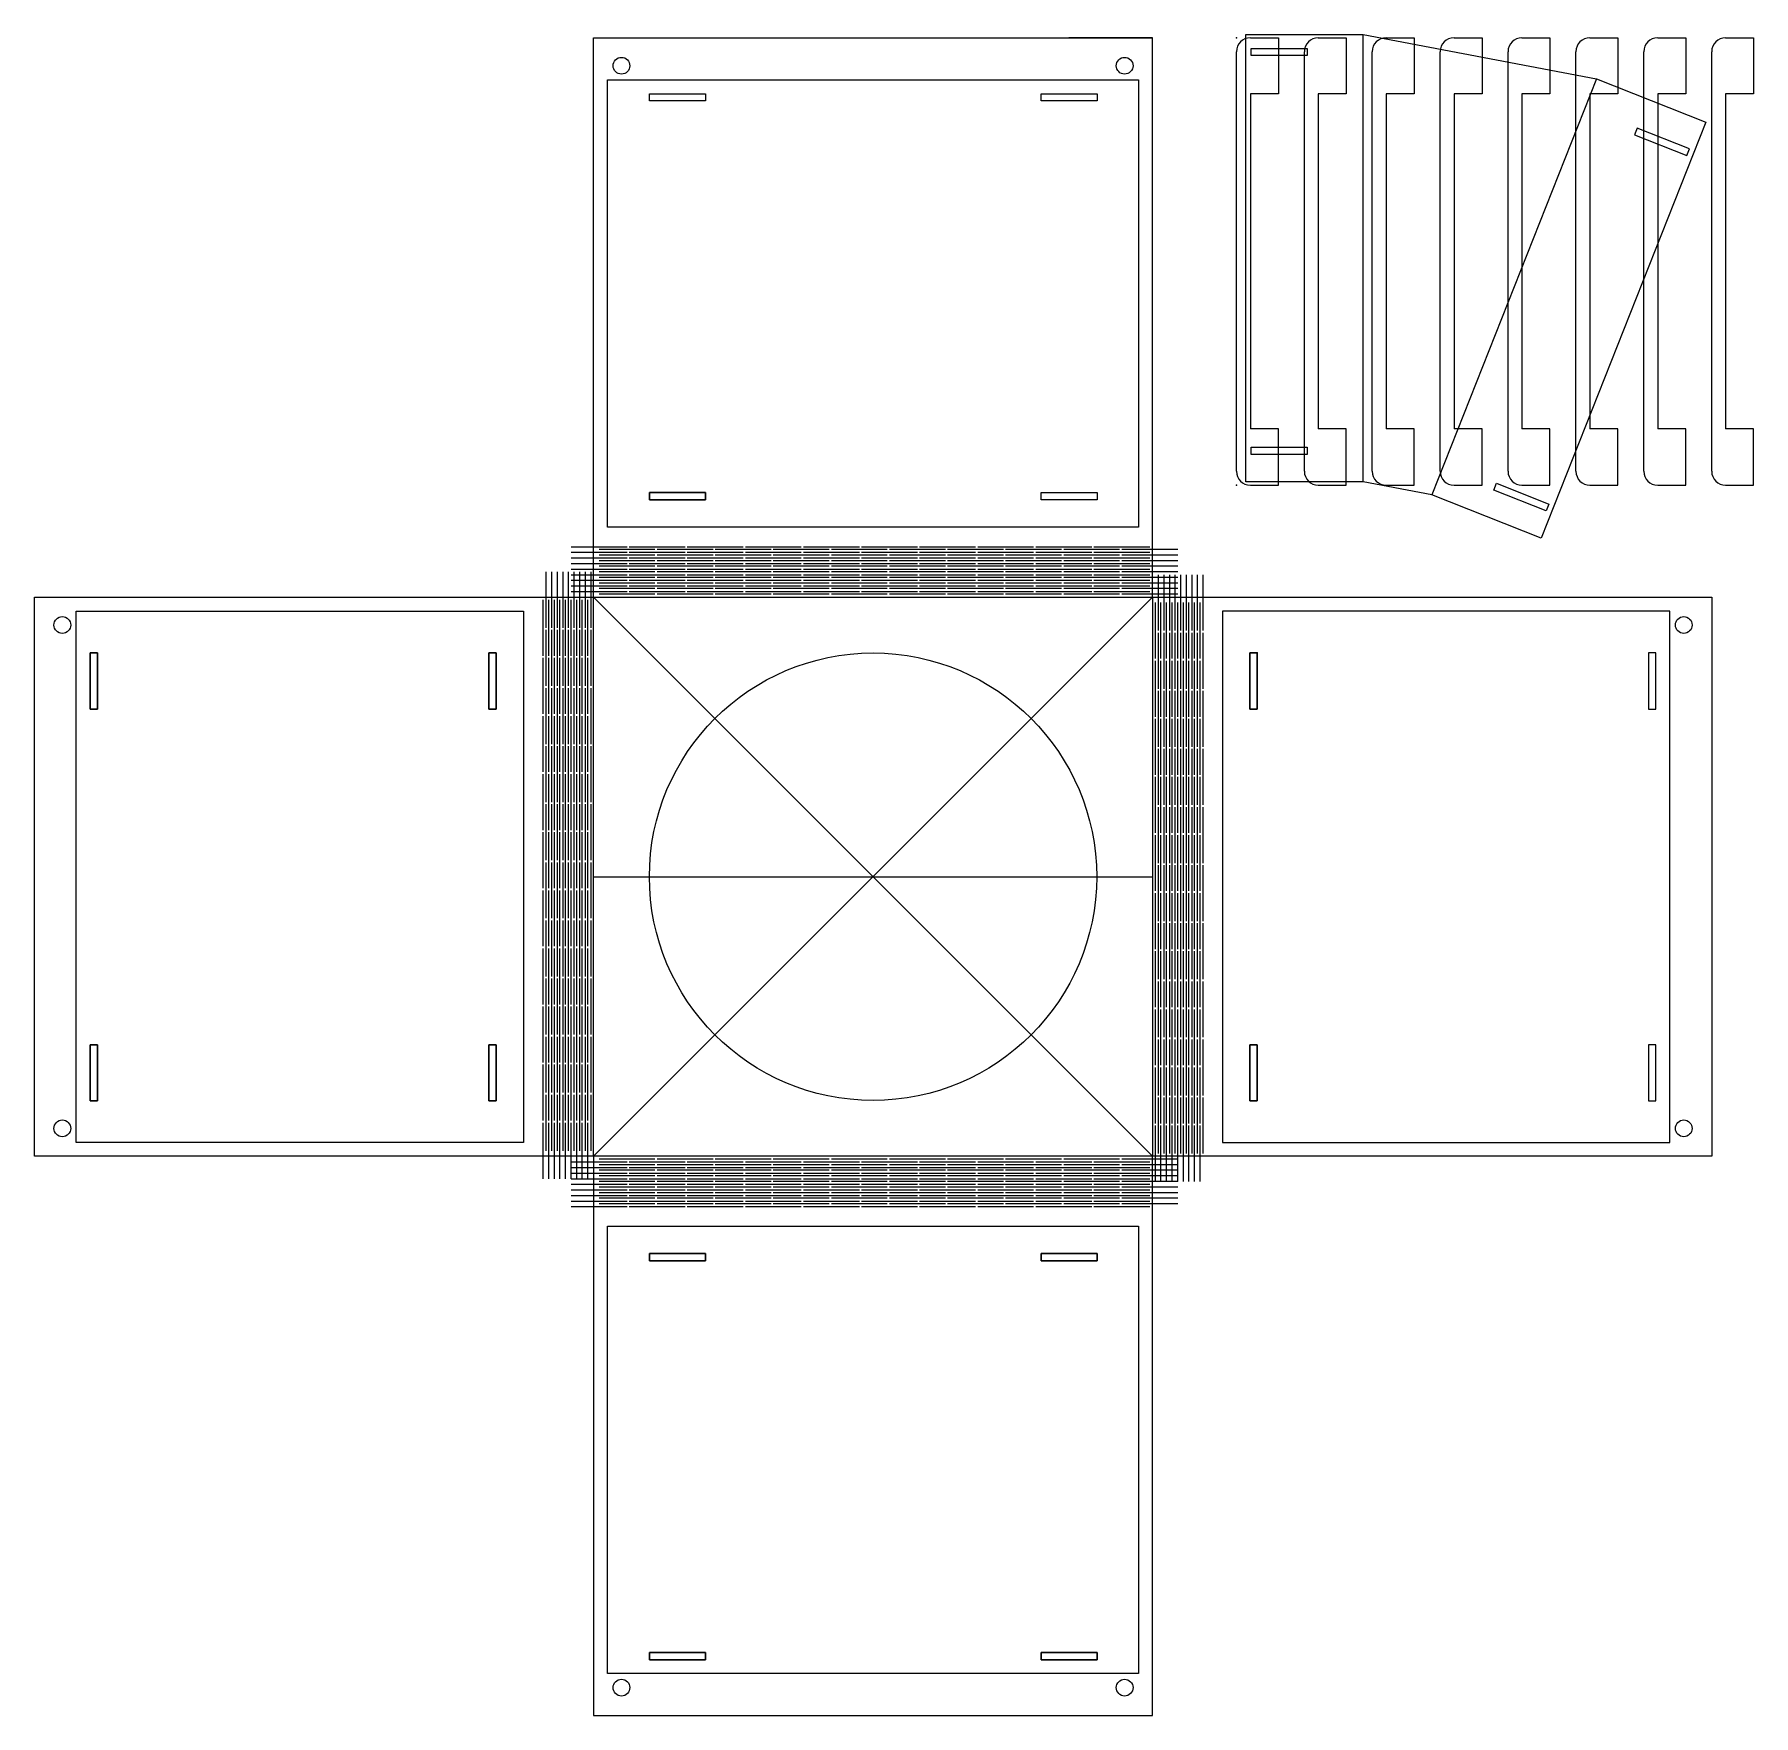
# Model space of a CAD drawing. Header units: centimetres. Extents: x -20 to 41.5, y -20 to 40.1.
import ezdxf

# ---------------------------------------------------------------- set-up
doc = ezdxf.new("R2010")
doc.units = ezdxf.units.CM
doc.header["$MEASUREMENT"] = 0
for name, color, linetype in [('Outer box - solar oven v5_Sketch1', 7, 'Continuous'), ('Outer box - solar oven v5_Sketch2', 7, 'Continuous'), ('Outer box - solar oven v5_Sketch3', 7, 'Continuous')]:
    doc.layers.add(name, color=color, linetype=linetype)

msp = doc.modelspace()

# ---------------------------------------------------------------- linework, layer by layer
at = {"layer": 'Outer box - solar oven v5_Sketch1'}
for p, q in [((0, 40), (20, 40)), ((0, 20), (0, 40)), ((20, 40), (17, 40)), ((20, 20), (20, 40)), ((2, 37.74), (2, 38)), ((2, 38), (4.01, 38)), ((4.01, 37.74), (2, 37.74)), ((4.01, 38), (4.01, 37.74)), ((16.01, 37.74), (16.01, 38)), ((16.01, 38), (18.02, 38)), ((18.02, 37.74), (16.01, 37.74)), ((18.02, 38), (18.02, 37.74)), ((2, 23.74), (4.01, 23.74)), ((2, 23.48), (2, 23.74)), ((4.01, 23.48), (2, 23.48)), ((4.01, 23.74), (4.01, 23.48)), ((16.01, 23.48), (16.01, 23.74)), ((16.01, 23.74), (18.02, 23.74)), ((18.02, 23.48), (16.01, 23.48)), ((18.02, 23.74), (18.02, 23.48)), ((-0.8, 21.8), (1.2, 21.8)), ((-0.8, 21.6), (1.2, 21.6)), ((2.2, 21.7), (0.2, 21.7)), ((1.278, 21.8), (3.278, 21.8)), ((1.278, 21.6), (3.278, 21.6)), ((4.278, 21.7), (2.278, 21.7)), ((3.356, 21.8), (5.356, 21.8)), ((3.356, 21.6), (5.356, 21.6)), ((6.356, 21.7), (4.356, 21.7)), ((5.433, 21.8), (7.433, 21.8)), ((5.433, 21.6), (7.433, 21.6)), ((8.433, 21.7), (6.433, 21.7)), ((7.511, 21.8), (9.511, 21.8)), ((7.511, 21.6), (9.511, 21.6)), ((10.511, 21.7), (8.511, 21.7)), ((9.589, 21.8), (11.589, 21.8)), ((9.589, 21.6), (11.589, 21.6)), ((12.589, 21.7), (10.589, 21.7)), ((11.667, 21.8), (13.667, 21.8)), ((11.667, 21.6), (13.667, 21.6)), ((14.667, 21.7), (12.667, 21.7)), ((13.744, 21.8), (15.744, 21.8)), ((13.744, 21.6), (15.744, 21.6)), ((16.744, 21.7), (14.744, 21.7)), ((15.822, 21.8), (17.822, 21.8)), ((15.822, 21.6), (17.822, 21.6)), ((18.822, 21.7), (16.822, 21.7)), ((17.9, 21.8), (19.9, 21.8)), ((17.9, 21.6), (19.9, 21.6)), ((20.9, 21.7), (18.9, 21.7)), ((-0.8, 21.4), (1.2, 21.4)), ((-0.8, 21.2), (1.2, 21.2)), ((-0.8, 21), (1.2, 21)), ((2.2, 21.5), (0.2, 21.5)), ((2.2, 21.3), (0.2, 21.3)), ((2.2, 21.1), (0.2, 21.1)), ((1.278, 21.4), (3.278, 21.4)), ((1.278, 21.2), (3.278, 21.2)), ((1.278, 21), (3.278, 21)), ((4.278, 21.5), (2.278, 21.5)), ((4.278, 21.3), (2.278, 21.3)), ((4.278, 21.1), (2.278, 21.1)), ((3.356, 21.4), (5.356, 21.4)), ((3.356, 21.2), (5.356, 21.2)), ((3.356, 21), (5.356, 21)), ((6.356, 21.5), (4.356, 21.5)), ((6.356, 21.3), (4.356, 21.3)), ((6.356, 21.1), (4.356, 21.1)), ((5.433, 21.4), (7.433, 21.4)), ((5.433, 21.2), (7.433, 21.2)), ((5.433, 21), (7.433, 21)), ((8.433, 21.5), (6.433, 21.5)), ((8.433, 21.3), (6.433, 21.3)), ((8.433, 21.1), (6.433, 21.1)), ((7.511, 21.4), (9.511, 21.4)), ((7.511, 21.2), (9.511, 21.2)), ((7.511, 21), (9.511, 21)), ((10.511, 21.5), (8.511, 21.5)), ((10.511, 21.3), (8.511, 21.3)), ((10.511, 21.1), (8.511, 21.1)), ((9.589, 21.4), (11.589, 21.4)), ((9.589, 21.2), (11.589, 21.2)), ((9.589, 21), (11.589, 21)), ((12.589, 21.5), (10.589, 21.5)), ((12.589, 21.3), (10.589, 21.3)), ((12.589, 21.1), (10.589, 21.1)), ((11.667, 21.4), (13.667, 21.4)), ((11.667, 21.2), (13.667, 21.2)), ((11.667, 21), (13.667, 21)), ((14.667, 21.5), (12.667, 21.5)), ((14.667, 21.3), (12.667, 21.3)), ((14.667, 21.1), (12.667, 21.1)), ((13.744, 21.4), (15.744, 21.4)), ((13.744, 21.2), (15.744, 21.2)), ((13.744, 21), (15.744, 21)), ((16.744, 21.5), (14.744, 21.5)), ((16.744, 21.3), (14.744, 21.3)), ((16.744, 21.1), (14.744, 21.1)), ((15.822, 21.4), (17.822, 21.4)), ((15.822, 21.2), (17.822, 21.2)), ((15.822, 21), (17.822, 21)), ((18.822, 21.5), (16.822, 21.5)), ((18.822, 21.3), (16.822, 21.3)), ((18.822, 21.1), (16.822, 21.1)), ((17.9, 21.4), (19.9, 21.4)), ((17.9, 21.2), (19.9, 21.2)), ((17.9, 21), (19.9, 21)), ((20.9, 21.5), (18.9, 21.5)), ((20.9, 21.3), (18.9, 21.3)), ((20.9, 21.1), (18.9, 21.1)), ((-1.7, 20.9), (-1.7, 18.9)), ((-1.5, 20.9), (-1.5, 18.9)), ((-1.3, 20.9), (-1.3, 18.9)), ((-1.1, 20.9), (-1.1, 18.9)), ((-0.9, 20.9), (-0.9, 18.9)), ((-0.8, 20.8), (1.2, 20.8)), ((-0.8, 20.6), (1.2, 20.6)), ((-0.8, 20.4), (1.2, 20.4)), ((-0.7, 20.9), (-0.7, 18.9)), ((-0.5, 20.9), (-0.5, 18.9)), ((-0.3, 20.9), (-0.3, 18.9)), ((-0.1, 20.9), (-0.1, 18.9)), ((2.2, 20.9), (0.2, 20.9)), ((2.2, 20.7), (0.2, 20.7)), ((2.2, 20.5), (0.2, 20.5)), ((2.2, 20.3), (0.2, 20.3)), ((1.278, 20.8), (3.278, 20.8)), ((1.278, 20.6), (3.278, 20.6)), ((1.278, 20.4), (3.278, 20.4)), ((4.278, 20.9), (2.278, 20.9)), ((4.278, 20.7), (2.278, 20.7)), ((4.278, 20.5), (2.278, 20.5)), ((4.278, 20.3), (2.278, 20.3)), ((3.356, 20.8), (5.356, 20.8)), ((3.356, 20.6), (5.356, 20.6)), ((3.356, 20.4), (5.356, 20.4)), ((6.356, 20.9), (4.356, 20.9)), ((6.356, 20.7), (4.356, 20.7)), ((6.356, 20.5), (4.356, 20.5)), ((6.356, 20.3), (4.356, 20.3)), ((5.433, 20.8), (7.433, 20.8)), ((5.433, 20.6), (7.433, 20.6)), ((5.433, 20.4), (7.433, 20.4)), ((8.433, 20.9), (6.433, 20.9)), ((8.433, 20.7), (6.433, 20.7)), ((8.433, 20.5), (6.433, 20.5)), ((8.433, 20.3), (6.433, 20.3)), ((7.511, 20.8), (9.511, 20.8)), ((7.511, 20.6), (9.511, 20.6)), ((7.511, 20.4), (9.511, 20.4)), ((10.511, 20.9), (8.511, 20.9)), ((10.511, 20.7), (8.511, 20.7)), ((10.511, 20.5), (8.511, 20.5)), ((10.511, 20.3), (8.511, 20.3)), ((9.589, 20.8), (11.589, 20.8)), ((9.589, 20.6), (11.589, 20.6)), ((9.589, 20.4), (11.589, 20.4)), ((12.589, 20.9), (10.589, 20.9)), ((12.589, 20.7), (10.589, 20.7)), ((12.589, 20.5), (10.589, 20.5)), ((12.589, 20.3), (10.589, 20.3)), ((11.667, 20.8), (13.667, 20.8)), ((11.667, 20.6), (13.667, 20.6)), ((11.667, 20.4), (13.667, 20.4)), ((14.667, 20.9), (12.667, 20.9)), ((14.667, 20.7), (12.667, 20.7)), ((14.667, 20.5), (12.667, 20.5)), ((14.667, 20.3), (12.667, 20.3)), ((13.744, 20.8), (15.744, 20.8)), ((13.744, 20.6), (15.744, 20.6)), ((13.744, 20.4), (15.744, 20.4)), ((16.744, 20.9), (14.744, 20.9)), ((16.744, 20.7), (14.744, 20.7)), ((16.744, 20.5), (14.744, 20.5)), ((16.744, 20.3), (14.744, 20.3)), ((15.822, 20.8), (17.822, 20.8)), ((15.822, 20.6), (17.822, 20.6)), ((15.822, 20.4), (17.822, 20.4)), ((18.822, 20.9), (16.822, 20.9)), ((18.822, 20.7), (16.822, 20.7)), ((18.822, 20.5), (16.822, 20.5)), ((18.822, 20.3), (16.822, 20.3)), ((17.9, 20.8), (19.9, 20.8)), ((17.9, 20.6), (19.9, 20.6)), ((17.9, 20.4), (19.9, 20.4)), ((20.9, 20.9), (18.9, 20.9)), ((20.9, 20.7), (18.9, 20.7)), ((20.9, 20.5), (18.9, 20.5)), ((20.9, 20.3), (18.9, 20.3)), ((20.2, 20.8), (20.2, 18.8)), ((20.4, 20.8), (20.4, 18.8)), ((20.6, 20.8), (20.6, 18.8)), ((20.8, 20.8), (20.8, 18.8)), ((21, 20.8), (21, 18.8)), ((21.2, 20.8), (21.2, 18.8)), ((21.4, 20.8), (21.4, 18.8)), ((21.6, 20.8), (21.6, 18.8)), ((21.8, 20.8), (21.8, 18.8)), ((-20, 20), (0, 20)), ((-20, 0), (-20, 20)), ((-1.8, 17.9), (-1.8, 19.9)), ((-1.6, 17.9), (-1.6, 19.9)), ((-1.4, 17.9), (-1.4, 19.9)), ((-1.2, 17.9), (-1.2, 19.9)), ((-1, 17.9), (-1, 19.9)), ((-0.8, 20.2), (1.2, 20.2)), ((-0.8, 17.9), (-0.8, 19.9)), ((-0.6, 17.9), (-0.6, 19.9)), ((-0.4, 17.9), (-0.4, 19.9)), ((-0.2, 17.9), (-0.2, 19.9)), ((0, 20), (20, 20)), ((0, 0), (0, 20)), ((20, 20), (0, 0)), ((0, 20), (20, 0)), ((2.2, 20.1), (0.2, 20.1)), ((1.278, 20.2), (3.278, 20.2)), ((4.278, 20.1), (2.278, 20.1)), ((3.356, 20.2), (5.356, 20.2)), ((6.356, 20.1), (4.356, 20.1)), ((5.433, 20.2), (7.433, 20.2)), ((8.433, 20.1), (6.433, 20.1)), ((7.511, 20.2), (9.511, 20.2)), ((10.511, 20.1), (8.511, 20.1)), ((9.589, 20.2), (11.589, 20.2)), ((12.589, 20.1), (10.589, 20.1)), ((11.667, 20.2), (13.667, 20.2)), ((14.667, 20.1), (12.667, 20.1)), ((13.744, 20.2), (15.744, 20.2)), ((16.744, 20.1), (14.744, 20.1)), ((15.822, 20.2), (17.822, 20.2)), ((18.822, 20.1), (16.822, 20.1)), ((17.9, 20.2), (19.9, 20.2)), ((20.9, 20.1), (18.9, 20.1)), ((20, 20), (20, 0)), ((20, 20), (40, 20)), ((20.1, 17.8), (20.1, 19.8)), ((20.3, 17.8), (20.3, 19.8)), ((20.5, 17.8), (20.5, 19.8)), ((20.7, 17.8), (20.7, 19.8)), ((20.9, 17.8), (20.9, 19.8)), ((21.1, 17.8), (21.1, 19.8)), ((21.3, 17.8), (21.3, 19.8)), ((21.5, 17.8), (21.5, 19.8)), ((21.7, 17.8), (21.7, 19.8)), ((40, 20), (40, 0)), ((-1.7, 18.822), (-1.7, 16.822)), ((-1.5, 18.822), (-1.5, 16.822)), ((-1.3, 18.822), (-1.3, 16.822)), ((-1.1, 18.822), (-1.1, 16.822)), ((-0.9, 18.822), (-0.9, 16.822)), ((-0.7, 18.822), (-0.7, 16.822)), ((-0.5, 18.822), (-0.5, 16.822)), ((-0.3, 18.822), (-0.3, 16.822)), ((-0.1, 18.822), (-0.1, 16.822)), ((20.2, 18.722), (20.2, 16.722)), ((20.4, 18.722), (20.4, 16.722)), ((20.6, 18.722), (20.6, 16.722)), ((20.8, 18.722), (20.8, 16.722)), ((21, 18.722), (21, 16.722)), ((21.2, 18.722), (21.2, 16.722)), ((21.4, 18.722), (21.4, 16.722)), ((21.6, 18.722), (21.6, 16.722)), ((21.8, 18.722), (21.8, 16.722)), ((-18, 18), (-17.74, 18)), ((-18, 15.99), (-18, 18)), ((-17.74, 18), (-17.74, 15.99)), ((-3.74, 18), (-3.48, 18)), ((-3.74, 15.99), (-3.74, 18)), ((-3.48, 18), (-3.48, 15.99)), ((23.48, 18), (23.48, 15.99)), ((23.74, 18), (23.48, 18)), ((23.74, 15.99), (23.74, 18)), ((37.74, 18), (37.74, 15.99)), ((38, 18), (37.74, 18)), ((38, 15.99), (38, 18)), ((-1.8, 15.822), (-1.8, 17.822)), ((-1.6, 15.822), (-1.6, 17.822)), ((-1.4, 15.822), (-1.4, 17.822)), ((-1.2, 15.822), (-1.2, 17.822)), ((-1, 15.822), (-1, 17.822)), ((-0.8, 15.822), (-0.8, 17.822)), ((-0.6, 15.822), (-0.6, 17.822)), ((-0.4, 15.822), (-0.4, 17.822)), ((-0.2, 15.822), (-0.2, 17.822)), ((20.1, 15.722), (20.1, 17.722)), ((20.3, 15.722), (20.3, 17.722)), ((20.5, 15.722), (20.5, 17.722)), ((20.7, 15.722), (20.7, 17.722)), ((20.9, 15.722), (20.9, 17.722)), ((21.1, 15.722), (21.1, 17.722)), ((21.3, 15.722), (21.3, 17.722)), ((21.5, 15.722), (21.5, 17.722)), ((21.7, 15.722), (21.7, 17.722)), ((-1.7, 16.744), (-1.7, 14.744)), ((-1.5, 16.744), (-1.5, 14.744)), ((-1.3, 16.744), (-1.3, 14.744)), ((-1.1, 16.744), (-1.1, 14.744)), ((-0.9, 16.744), (-0.9, 14.744)), ((-0.7, 16.744), (-0.7, 14.744)), ((-0.5, 16.744), (-0.5, 14.744)), ((-0.3, 16.744), (-0.3, 14.744)), ((-0.1, 16.744), (-0.1, 14.744)), ((20.2, 16.644), (20.2, 14.644)), ((20.4, 16.644), (20.4, 14.644)), ((20.6, 16.644), (20.6, 14.644)), ((20.8, 16.644), (20.8, 14.644)), ((21, 16.644), (21, 14.644)), ((21.2, 16.644), (21.2, 14.644)), ((21.4, 16.644), (21.4, 14.644)), ((21.6, 16.644), (21.6, 14.644)), ((21.8, 16.644), (21.8, 14.644)), ((-17.74, 15.99), (-18, 15.99)), ((-3.48, 15.99), (-3.74, 15.99)), ((23.48, 15.99), (23.74, 15.99)), ((37.74, 15.99), (38, 15.99)), ((-1.8, 13.744), (-1.8, 15.744)), ((-1.6, 13.744), (-1.6, 15.744)), ((-1.4, 13.744), (-1.4, 15.744)), ((-1.2, 13.744), (-1.2, 15.744)), ((-1, 13.744), (-1, 15.744)), ((-0.8, 13.744), (-0.8, 15.744)), ((-0.6, 13.744), (-0.6, 15.744)), ((-0.4, 13.744), (-0.4, 15.744)), ((-0.2, 13.744), (-0.2, 15.744)), ((20.1, 13.644), (20.1, 15.644)), ((20.3, 13.644), (20.3, 15.644)), ((20.5, 13.644), (20.5, 15.644)), ((20.7, 13.644), (20.7, 15.644)), ((20.9, 13.644), (20.9, 15.644)), ((21.1, 13.644), (21.1, 15.644)), ((21.3, 13.644), (21.3, 15.644)), ((21.5, 13.644), (21.5, 15.644)), ((21.7, 13.644), (21.7, 15.644)), ((-1.7, 14.667), (-1.7, 12.667)), ((-1.5, 14.667), (-1.5, 12.667)), ((-1.3, 14.667), (-1.3, 12.667)), ((-1.1, 14.667), (-1.1, 12.667)), ((-0.9, 14.667), (-0.9, 12.667)), ((-0.7, 14.667), (-0.7, 12.667)), ((-0.5, 14.667), (-0.5, 12.667)), ((-0.3, 14.667), (-0.3, 12.667)), ((-0.1, 14.667), (-0.1, 12.667)), ((20.2, 14.567), (20.2, 12.567)), ((20.4, 14.567), (20.4, 12.567)), ((20.6, 14.567), (20.6, 12.567)), ((20.8, 14.567), (20.8, 12.567)), ((21, 14.567), (21, 12.567)), ((21.2, 14.567), (21.2, 12.567)), ((21.4, 14.567), (21.4, 12.567)), ((21.6, 14.567), (21.6, 12.567)), ((21.8, 14.567), (21.8, 12.567)), ((-1.8, 11.667), (-1.8, 13.667)), ((-1.6, 11.667), (-1.6, 13.667)), ((-1.4, 11.667), (-1.4, 13.667)), ((-1.2, 11.667), (-1.2, 13.667)), ((-1, 11.667), (-1, 13.667)), ((-0.8, 11.667), (-0.8, 13.667)), ((-0.6, 11.667), (-0.6, 13.667)), ((-0.4, 11.667), (-0.4, 13.667)), ((-0.2, 11.667), (-0.2, 13.667)), ((20.1, 11.567), (20.1, 13.567)), ((20.3, 11.567), (20.3, 13.567)), ((20.5, 11.567), (20.5, 13.567)), ((20.7, 11.567), (20.7, 13.567)), ((20.9, 11.567), (20.9, 13.567)), ((21.1, 11.567), (21.1, 13.567)), ((21.3, 11.567), (21.3, 13.567)), ((21.5, 11.567), (21.5, 13.567)), ((21.7, 11.567), (21.7, 13.567)), ((-1.7, 12.589), (-1.7, 10.589)), ((-1.5, 12.589), (-1.5, 10.589)), ((-1.3, 12.589), (-1.3, 10.589)), ((-1.1, 12.589), (-1.1, 10.589)), ((-0.9, 12.589), (-0.9, 10.589)), ((-0.7, 12.589), (-0.7, 10.589)), ((-0.5, 12.589), (-0.5, 10.589)), ((-0.3, 12.589), (-0.3, 10.589)), ((-0.1, 12.589), (-0.1, 10.589)), ((20.2, 12.489), (20.2, 10.489)), ((20.4, 12.489), (20.4, 10.489)), ((20.6, 12.489), (20.6, 10.489)), ((20.8, 12.489), (20.8, 10.489)), ((21, 12.489), (21, 10.489)), ((21.2, 12.489), (21.2, 10.489)), ((21.4, 12.489), (21.4, 10.489)), ((21.6, 12.489), (21.6, 10.489)), ((21.8, 12.489), (21.8, 10.489)), ((-1.8, 9.589), (-1.8, 11.589)), ((-1.6, 9.589), (-1.6, 11.589)), ((-1.4, 9.589), (-1.4, 11.589)), ((-1.2, 9.589), (-1.2, 11.589)), ((-1, 9.589), (-1, 11.589)), ((-0.8, 9.589), (-0.8, 11.589)), ((-0.6, 9.589), (-0.6, 11.589)), ((-0.4, 9.589), (-0.4, 11.589)), ((-0.2, 9.589), (-0.2, 11.589)), ((20.1, 9.489), (20.1, 11.489)), ((20.3, 9.489), (20.3, 11.489)), ((20.5, 9.489), (20.5, 11.489)), ((20.7, 9.489), (20.7, 11.489)), ((20.9, 9.489), (20.9, 11.489)), ((21.1, 9.489), (21.1, 11.489)), ((21.3, 9.489), (21.3, 11.489)), ((21.5, 9.489), (21.5, 11.489)), ((21.7, 9.489), (21.7, 11.489)), ((-1.7, 10.511), (-1.7, 8.511)), ((-1.5, 10.511), (-1.5, 8.511)), ((-1.3, 10.511), (-1.3, 8.511)), ((-1.1, 10.511), (-1.1, 8.511)), ((-0.9, 10.511), (-0.9, 8.511)), ((-0.7, 10.511), (-0.7, 8.511)), ((-0.5, 10.511), (-0.5, 8.511)), ((-0.3, 10.511), (-0.3, 8.511)), ((-0.1, 10.511), (-0.1, 8.511)), ((0, 10), (20, 10)), ((20.2, 10.411), (20.2, 8.411)), ((20.4, 10.411), (20.4, 8.411)), ((20.6, 10.411), (20.6, 8.411)), ((20.8, 10.411), (20.8, 8.411)), ((21, 10.411), (21, 8.411)), ((21.2, 10.411), (21.2, 8.411)), ((21.4, 10.411), (21.4, 8.411)), ((21.6, 10.411), (21.6, 8.411)), ((21.8, 10.411), (21.8, 8.411)), ((-1.8, 7.511), (-1.8, 9.511)), ((-1.6, 7.511), (-1.6, 9.511)), ((-1.4, 7.511), (-1.4, 9.511)), ((-1.2, 7.511), (-1.2, 9.511)), ((-1, 7.511), (-1, 9.511)), ((-0.8, 7.511), (-0.8, 9.511)), ((-0.6, 7.511), (-0.6, 9.511)), ((-0.4, 7.511), (-0.4, 9.511)), ((-0.2, 7.511), (-0.2, 9.511)), ((20.1, 7.411), (20.1, 9.411)), ((20.3, 7.411), (20.3, 9.411)), ((20.5, 7.411), (20.5, 9.411)), ((20.7, 7.411), (20.7, 9.411)), ((20.9, 7.411), (20.9, 9.411)), ((21.1, 7.411), (21.1, 9.411)), ((21.3, 7.411), (21.3, 9.411)), ((21.5, 7.411), (21.5, 9.411)), ((21.7, 7.411), (21.7, 9.411)), ((-1.7, 8.433), (-1.7, 6.433)), ((-1.5, 8.433), (-1.5, 6.433)), ((-1.3, 8.433), (-1.3, 6.433)), ((-1.1, 8.433), (-1.1, 6.433)), ((-0.9, 8.433), (-0.9, 6.433)), ((-0.7, 8.433), (-0.7, 6.433)), ((-0.5, 8.433), (-0.5, 6.433)), ((-0.3, 8.433), (-0.3, 6.433)), ((-0.1, 8.433), (-0.1, 6.433)), ((20.2, 8.333), (20.2, 6.333)), ((20.4, 8.333), (20.4, 6.333)), ((20.6, 8.333), (20.6, 6.333)), ((20.8, 8.333), (20.8, 6.333)), ((21, 8.333), (21, 6.333)), ((21.2, 8.333), (21.2, 6.333)), ((21.4, 8.333), (21.4, 6.333)), ((21.6, 8.333), (21.6, 6.333)), ((21.8, 8.333), (21.8, 6.333)), ((-1.8, 5.433), (-1.8, 7.433)), ((-1.6, 5.433), (-1.6, 7.433)), ((-1.4, 5.433), (-1.4, 7.433)), ((-1.2, 5.433), (-1.2, 7.433)), ((-1, 5.433), (-1, 7.433)), ((-0.8, 5.433), (-0.8, 7.433)), ((-0.6, 5.433), (-0.6, 7.433)), ((-0.4, 5.433), (-0.4, 7.433)), ((-0.2, 5.433), (-0.2, 7.433)), ((20.1, 5.333), (20.1, 7.333)), ((20.3, 5.333), (20.3, 7.333)), ((20.5, 5.333), (20.5, 7.333)), ((20.7, 5.333), (20.7, 7.333)), ((20.9, 5.333), (20.9, 7.333)), ((21.1, 5.333), (21.1, 7.333)), ((21.3, 5.333), (21.3, 7.333)), ((21.5, 5.333), (21.5, 7.333)), ((21.7, 5.333), (21.7, 7.333)), ((-1.7, 6.356), (-1.7, 4.356)), ((-1.5, 6.356), (-1.5, 4.356)), ((-1.3, 6.356), (-1.3, 4.356)), ((-1.1, 6.356), (-1.1, 4.356)), ((-0.9, 6.356), (-0.9, 4.356)), ((-0.7, 6.356), (-0.7, 4.356)), ((-0.5, 6.356), (-0.5, 4.356)), ((-0.3, 6.356), (-0.3, 4.356)), ((-0.1, 6.356), (-0.1, 4.356)), ((20.2, 6.256), (20.2, 4.256)), ((20.4, 6.256), (20.4, 4.256)), ((20.6, 6.256), (20.6, 4.256)), ((20.8, 6.256), (20.8, 4.256)), ((21, 6.256), (21, 4.256)), ((21.2, 6.256), (21.2, 4.256)), ((21.4, 6.256), (21.4, 4.256)), ((21.6, 6.256), (21.6, 4.256)), ((21.8, 6.256), (21.8, 4.256)), ((-1.8, 3.356), (-1.8, 5.356)), ((-1.6, 3.356), (-1.6, 5.356)), ((-1.4, 3.356), (-1.4, 5.356)), ((-1.2, 3.356), (-1.2, 5.356)), ((-1, 3.356), (-1, 5.356)), ((-0.8, 3.356), (-0.8, 5.356)), ((-0.6, 3.356), (-0.6, 5.356)), ((-0.4, 3.356), (-0.4, 5.356)), ((-0.2, 3.356), (-0.2, 5.356)), ((20.1, 3.256), (20.1, 5.256)), ((20.3, 3.256), (20.3, 5.256)), ((20.5, 3.256), (20.5, 5.256)), ((20.7, 3.256), (20.7, 5.256)), ((20.9, 3.256), (20.9, 5.256)), ((21.1, 3.256), (21.1, 5.256)), ((21.3, 3.256), (21.3, 5.256)), ((21.5, 3.256), (21.5, 5.256)), ((21.7, 3.256), (21.7, 5.256)), ((-18, 3.99), (-17.74, 3.99)), ((-18, 1.98), (-18, 3.99)), ((-17.74, 3.99), (-17.74, 1.98)), ((-3.74, 1.98), (-3.74, 3.99)), ((-3.74, 3.99), (-3.48, 3.99)), ((-3.48, 3.99), (-3.48, 1.98)), ((-1.7, 4.278), (-1.7, 2.278)), ((-1.5, 4.278), (-1.5, 2.278)), ((-1.3, 4.278), (-1.3, 2.278)), ((-1.1, 4.278), (-1.1, 2.278)), ((-0.9, 4.278), (-0.9, 2.278)), ((-0.7, 4.278), (-0.7, 2.278)), ((-0.5, 4.278), (-0.5, 2.278)), ((-0.3, 4.278), (-0.3, 2.278)), ((-0.1, 4.278), (-0.1, 2.278)), ((20.2, 4.178), (20.2, 2.178)), ((20.4, 4.178), (20.4, 2.178)), ((20.6, 4.178), (20.6, 2.178)), ((20.8, 4.178), (20.8, 2.178)), ((21, 4.178), (21, 2.178)), ((21.2, 4.178), (21.2, 2.178)), ((21.4, 4.178), (21.4, 2.178)), ((21.6, 4.178), (21.6, 2.178)), ((21.8, 4.178), (21.8, 2.178)), ((23.48, 3.99), (23.48, 1.98)), ((23.74, 3.99), (23.48, 3.99)), ((23.74, 1.98), (23.74, 3.99)), ((38, 3.99), (37.74, 3.99)), ((37.74, 3.99), (37.74, 1.98)), ((38, 1.98), (38, 3.99)), ((-1.8, 1.278), (-1.8, 3.278)), ((-1.6, 1.278), (-1.6, 3.278)), ((-1.4, 1.278), (-1.4, 3.278)), ((-1.2, 1.278), (-1.2, 3.278)), ((-1, 1.278), (-1, 3.278)), ((-0.8, 1.278), (-0.8, 3.278)), ((-0.6, 1.278), (-0.6, 3.278)), ((-0.4, 1.278), (-0.4, 3.278)), ((-0.2, 1.278), (-0.2, 3.278)), ((20.1, 1.178), (20.1, 3.178)), ((20.3, 1.178), (20.3, 3.178)), ((20.5, 1.178), (20.5, 3.178)), ((20.7, 1.178), (20.7, 3.178)), ((20.9, 1.178), (20.9, 3.178)), ((21.1, 1.178), (21.1, 3.178)), ((21.3, 1.178), (21.3, 3.178)), ((21.5, 1.178), (21.5, 3.178)), ((21.7, 1.178), (21.7, 3.178)), ((-17.74, 1.98), (-18, 1.98)), ((-3.48, 1.98), (-3.74, 1.98)), ((-1.7, 2.2), (-1.7, 0.2)), ((-1.5, 2.2), (-1.5, 0.2)), ((-1.3, 2.2), (-1.3, 0.2)), ((-1.1, 2.2), (-1.1, 0.2)), ((-0.9, 2.2), (-0.9, 0.2)), ((-0.7, 2.2), (-0.7, 0.2)), ((-0.5, 2.2), (-0.5, 0.2)), ((-0.3, 2.2), (-0.3, 0.2)), ((-0.1, 2.2), (-0.1, 0.2)), ((20.2, 2.1), (20.2, 0.1)), ((20.4, 2.1), (20.4, 0.1)), ((20.6, 2.1), (20.6, 0.1)), ((20.8, 2.1), (20.8, 0.1)), ((21, 2.1), (21, 0.1)), ((21.2, 2.1), (21.2, 0.1)), ((21.4, 2.1), (21.4, 0.1)), ((21.6, 2.1), (21.6, 0.1)), ((21.8, 2.1), (21.8, 0.1)), ((23.48, 1.98), (23.74, 1.98)), ((37.74, 1.98), (38, 1.98)), ((-1.8, -0.8), (-1.8, 1.2)), ((-1.6, -0.8), (-1.6, 1.2)), ((-1.4, -0.8), (-1.4, 1.2)), ((-1.2, -0.8), (-1.2, 1.2)), ((-1, -0.8), (-1, 1.2)), ((-0.8, -0.8), (-0.8, 1.2)), ((-0.6, -0.8), (-0.6, 1.2)), ((-0.4, -0.8), (-0.4, 1.2)), ((-0.2, -0.8), (-0.2, 1.2)), ((20.1, -0.9), (20.1, 1.1)), ((20.3, -0.9), (20.3, 1.1)), ((20.5, -0.9), (20.5, 1.1)), ((20.7, -0.9), (20.7, 1.1)), ((20.9, -0.9), (20.9, 1.1)), ((21.1, -0.9), (21.1, 1.1)), ((21.3, -0.9), (21.3, 1.1)), ((21.5, -0.9), (21.5, 1.1)), ((21.7, -0.9), (21.7, 1.1)), ((0, 0), (-20, 0)), ((20, 0), (0, 0)), ((0, 0), (0, -20)), ((20, -20), (20, 0)), ((40, 0), (20, 0)), ((-0.8, -0.2), (1.2, -0.2)), ((-0.8, -0.4), (1.2, -0.4)), ((-0.8, -0.6), (1.2, -0.6)), ((2.2, -0.1), (0.2, -0.1)), ((2.2, -0.3), (0.2, -0.3)), ((2.2, -0.5), (0.2, -0.5)), ((1.278, -0.2), (3.278, -0.2)), ((1.278, -0.4), (3.278, -0.4)), ((1.278, -0.6), (3.278, -0.6)), ((4.278, -0.1), (2.278, -0.1)), ((4.278, -0.3), (2.278, -0.3)), ((4.278, -0.5), (2.278, -0.5)), ((3.356, -0.2), (5.356, -0.2)), ((3.356, -0.4), (5.356, -0.4)), ((3.356, -0.6), (5.356, -0.6)), ((6.356, -0.1), (4.356, -0.1)), ((6.356, -0.3), (4.356, -0.3)), ((6.356, -0.5), (4.356, -0.5)), ((5.433, -0.2), (7.433, -0.2)), ((5.433, -0.4), (7.433, -0.4)), ((5.433, -0.6), (7.433, -0.6)), ((8.433, -0.1), (6.433, -0.1)), ((8.433, -0.3), (6.433, -0.3)), ((8.433, -0.5), (6.433, -0.5)), ((7.511, -0.2), (9.511, -0.2)), ((7.511, -0.4), (9.511, -0.4)), ((7.511, -0.6), (9.511, -0.6)), ((10.511, -0.1), (8.511, -0.1)), ((10.511, -0.3), (8.511, -0.3)), ((10.511, -0.5), (8.511, -0.5)), ((9.589, -0.2), (11.589, -0.2)), ((9.589, -0.4), (11.589, -0.4)), ((9.589, -0.6), (11.589, -0.6)), ((12.589, -0.1), (10.589, -0.1)), ((12.589, -0.3), (10.589, -0.3)), ((12.589, -0.5), (10.589, -0.5)), ((11.667, -0.2), (13.667, -0.2)), ((11.667, -0.4), (13.667, -0.4)), ((11.667, -0.6), (13.667, -0.6)), ((14.667, -0.1), (12.667, -0.1)), ((14.667, -0.3), (12.667, -0.3)), ((14.667, -0.5), (12.667, -0.5)), ((13.744, -0.2), (15.744, -0.2)), ((13.744, -0.4), (15.744, -0.4)), ((13.744, -0.6), (15.744, -0.6)), ((16.744, -0.1), (14.744, -0.1)), ((16.744, -0.3), (14.744, -0.3)), ((16.744, -0.5), (14.744, -0.5)), ((15.822, -0.2), (17.822, -0.2)), ((15.822, -0.4), (17.822, -0.4)), ((15.822, -0.6), (17.822, -0.6)), ((18.822, -0.1), (16.822, -0.1)), ((18.822, -0.3), (16.822, -0.3)), ((18.822, -0.5), (16.822, -0.5)), ((17.9, -0.2), (19.9, -0.2)), ((17.9, -0.4), (19.9, -0.4)), ((17.9, -0.6), (19.9, -0.6)), ((20.9, -0.1), (18.9, -0.1)), ((20.9, -0.3), (18.9, -0.3)), ((20.9, -0.5), (18.9, -0.5)), ((-0.8, -0.8), (1.2, -0.8)), ((-0.8, -1), (1.2, -1)), ((-0.8, -1.2), (1.2, -1.2)), ((2.2, -0.7), (0.2, -0.7)), ((2.2, -0.9), (0.2, -0.9)), ((2.2, -1.1), (0.2, -1.1)), ((1.278, -0.8), (3.278, -0.8)), ((1.278, -1), (3.278, -1)), ((1.278, -1.2), (3.278, -1.2)), ((4.278, -0.7), (2.278, -0.7)), ((4.278, -0.9), (2.278, -0.9)), ((4.278, -1.1), (2.278, -1.1)), ((3.356, -0.8), (5.356, -0.8)), ((3.356, -1), (5.356, -1)), ((3.356, -1.2), (5.356, -1.2)), ((6.356, -0.7), (4.356, -0.7)), ((6.356, -0.9), (4.356, -0.9)), ((6.356, -1.1), (4.356, -1.1)), ((5.433, -0.8), (7.433, -0.8)), ((5.433, -1), (7.433, -1)), ((5.433, -1.2), (7.433, -1.2)), ((8.433, -0.7), (6.433, -0.7)), ((8.433, -0.9), (6.433, -0.9)), ((8.433, -1.1), (6.433, -1.1)), ((7.511, -0.8), (9.511, -0.8)), ((7.511, -1), (9.511, -1)), ((7.511, -1.2), (9.511, -1.2)), ((10.511, -0.7), (8.511, -0.7)), ((10.511, -0.9), (8.511, -0.9)), ((10.511, -1.1), (8.511, -1.1)), ((9.589, -0.8), (11.589, -0.8)), ((9.589, -1), (11.589, -1)), ((9.589, -1.2), (11.589, -1.2)), ((12.589, -0.7), (10.589, -0.7)), ((12.589, -0.9), (10.589, -0.9)), ((12.589, -1.1), (10.589, -1.1)), ((11.667, -0.8), (13.667, -0.8)), ((11.667, -1), (13.667, -1)), ((11.667, -1.2), (13.667, -1.2)), ((14.667, -0.7), (12.667, -0.7)), ((14.667, -0.9), (12.667, -0.9)), ((14.667, -1.1), (12.667, -1.1)), ((13.744, -0.8), (15.744, -0.8)), ((13.744, -1), (15.744, -1)), ((13.744, -1.2), (15.744, -1.2)), ((16.744, -0.7), (14.744, -0.7)), ((16.744, -0.9), (14.744, -0.9)), ((16.744, -1.1), (14.744, -1.1)), ((15.822, -0.8), (17.822, -0.8)), ((15.822, -1), (17.822, -1)), ((15.822, -1.2), (17.822, -1.2)), ((18.822, -0.7), (16.822, -0.7)), ((18.822, -0.9), (16.822, -0.9)), ((18.822, -1.1), (16.822, -1.1)), ((17.9, -0.8), (19.9, -0.8)), ((17.9, -1), (19.9, -1)), ((17.9, -1.2), (19.9, -1.2)), ((20.9, -0.7), (18.9, -0.7)), ((20.9, -0.9), (18.9, -0.9)), ((20.9, -1.1), (18.9, -1.1)), ((-0.8, -1.4), (1.2, -1.4)), ((-0.8, -1.6), (1.2, -1.6)), ((-0.8, -1.8), (1.2, -1.8)), ((2.2, -1.3), (0.2, -1.3)), ((2.2, -1.5), (0.2, -1.5)), ((2.2, -1.7), (0.2, -1.7)), ((1.278, -1.4), (3.278, -1.4)), ((1.278, -1.6), (3.278, -1.6)), ((1.278, -1.8), (3.278, -1.8)), ((4.278, -1.3), (2.278, -1.3)), ((4.278, -1.5), (2.278, -1.5)), ((4.278, -1.7), (2.278, -1.7)), ((3.356, -1.4), (5.356, -1.4)), ((3.356, -1.6), (5.356, -1.6)), ((3.356, -1.8), (5.356, -1.8)), ((6.356, -1.3), (4.356, -1.3)), ((6.356, -1.5), (4.356, -1.5)), ((6.356, -1.7), (4.356, -1.7)), ((5.433, -1.4), (7.433, -1.4)), ((5.433, -1.6), (7.433, -1.6)), ((5.433, -1.8), (7.433, -1.8)), ((8.433, -1.3), (6.433, -1.3)), ((8.433, -1.5), (6.433, -1.5)), ((8.433, -1.7), (6.433, -1.7)), ((7.511, -1.4), (9.511, -1.4)), ((7.511, -1.6), (9.511, -1.6)), ((7.511, -1.8), (9.511, -1.8)), ((10.511, -1.3), (8.511, -1.3)), ((10.511, -1.5), (8.511, -1.5)), ((10.511, -1.7), (8.511, -1.7)), ((9.589, -1.4), (11.589, -1.4)), ((9.589, -1.6), (11.589, -1.6)), ((9.589, -1.8), (11.589, -1.8)), ((12.589, -1.3), (10.589, -1.3)), ((12.589, -1.5), (10.589, -1.5)), ((12.589, -1.7), (10.589, -1.7)), ((11.667, -1.4), (13.667, -1.4)), ((11.667, -1.6), (13.667, -1.6)), ((11.667, -1.8), (13.667, -1.8)), ((14.667, -1.3), (12.667, -1.3)), ((14.667, -1.5), (12.667, -1.5)), ((14.667, -1.7), (12.667, -1.7)), ((13.744, -1.4), (15.744, -1.4)), ((13.744, -1.6), (15.744, -1.6)), ((13.744, -1.8), (15.744, -1.8)), ((16.744, -1.3), (14.744, -1.3)), ((16.744, -1.5), (14.744, -1.5)), ((16.744, -1.7), (14.744, -1.7)), ((15.822, -1.4), (17.822, -1.4)), ((15.822, -1.6), (17.822, -1.6)), ((15.822, -1.8), (17.822, -1.8)), ((18.822, -1.3), (16.822, -1.3)), ((18.822, -1.5), (16.822, -1.5)), ((18.822, -1.7), (16.822, -1.7)), ((17.9, -1.4), (19.9, -1.4)), ((17.9, -1.6), (19.9, -1.6)), ((17.9, -1.8), (19.9, -1.8)), ((20.9, -1.3), (18.9, -1.3)), ((20.9, -1.5), (18.9, -1.5)), ((20.9, -1.7), (18.9, -1.7)), ((2, -3.74), (2, -3.48)), ((2, -3.48), (4.01, -3.48)), ((4.01, -3.48), (4.01, -3.74)), ((16.01, -3.48), (18.02, -3.48)), ((16.01, -3.74), (16.01, -3.48)), ((18.02, -3.48), (18.02, -3.74)), ((4.01, -3.74), (2, -3.74)), ((18.02, -3.74), (16.01, -3.74)), ((2, -18), (2, -17.74)), ((2, -17.74), (4.01, -17.74)), ((4.01, -17.74), (4.01, -18)), ((16.01, -18), (16.01, -17.74)), ((16.01, -17.74), (18.02, -17.74)), ((18.02, -17.74), (18.02, -18)), ((4.01, -18), (2, -18)), ((18.02, -18), (16.01, -18)), ((0, -20), (20, -20))]:
    msp.add_line(p, q, dxfattribs=at)
for centre, radius in [((1, 39), 0.3), ((19, 39), 0.3), ((-19, 19), 0.3), ((39, 19), 0.3), ((10, 10), 8), ((-19, 1), 0.3), ((39, 1), 0.3), ((1, -19), 0.3), ((19, -19), 0.3)]:
    msp.add_circle(centre, radius, dxfattribs=at)
msp.add_point((0, 0), dxfattribs=at)
at = {"layer": 'Outer box - solar oven v5_Sketch2'}
for p, q in [((0, 40), (20, 40)), ((20, 20), (20, 40)), ((23.5, 40), (24.5, 40)), ((24.5, 40), (24.5, 37.99)), ((25.929, 40), (26.929, 40)), ((26.929, 40), (26.929, 37.99)), ((28.357, 40), (29.357, 40)), ((29.357, 40), (29.357, 37.99)), ((30.786, 40), (31.786, 40)), ((31.786, 40), (31.786, 37.99)), ((33.214, 40), (34.214, 40)), ((34.214, 40), (34.214, 37.99)), ((35.643, 40), (36.643, 40)), ((36.643, 40), (36.643, 37.99)), ((38.071, 40), (39.071, 40)), ((39.071, 40), (39.071, 37.99)), ((40.5, 40), (41.5, 40)), ((41.5, 40), (41.5, 37.99)), ((23, 24.5), (23, 39.5)), ((25.429, 24.5), (25.429, 39.5)), ((27.857, 24.5), (27.857, 39.5)), ((30.286, 24.5), (30.286, 39.5)), ((32.714, 24.5), (32.714, 39.5)), ((35.143, 24.5), (35.143, 39.5)), ((37.571, 24.5), (37.571, 39.5)), ((40, 24.5), (40, 39.5)), ((24.5, 37.99), (23.5, 37.99)), ((23.5, 37.99), (23.5, 26.01)), ((26.929, 37.99), (25.929, 37.99)), ((25.929, 37.99), (25.929, 26.01)), ((28.357, 37.99), (28.357, 26.01)), ((29.357, 37.99), (28.357, 37.99)), ((31.786, 37.99), (30.786, 37.99)), ((30.786, 37.99), (30.786, 26.01)), ((33.214, 37.99), (33.214, 26.01)), ((34.214, 37.99), (33.214, 37.99)), ((35.643, 37.99), (35.643, 26.01)), ((36.643, 37.99), (35.643, 37.99)), ((39.071, 37.99), (38.071, 37.99)), ((38.071, 37.99), (38.071, 26.01)), ((40.5, 37.99), (40.5, 26.01)), ((41.5, 37.99), (40.5, 37.99)), ((24.5, 26.01), (23.5, 26.01)), ((24.5, 24), (24.5, 26.01)), ((26.929, 26.01), (25.929, 26.01)), ((26.929, 24), (26.929, 26.01)), ((29.357, 26.01), (28.357, 26.01)), ((29.357, 24), (29.357, 26.01)), ((31.786, 26.01), (30.786, 26.01)), ((31.786, 24), (31.786, 26.01)), ((34.214, 26.01), (33.214, 26.01)), ((34.214, 24), (34.214, 26.01)), ((36.643, 26.01), (35.643, 26.01)), ((36.643, 24), (36.643, 26.01)), ((39.071, 26.01), (38.071, 26.01)), ((39.071, 24), (39.071, 26.01)), ((41.5, 26.01), (40.5, 26.01)), ((41.5, 24), (41.5, 26.01)), ((23.5, 24), (24.5, 24)), ((25.929, 24), (26.929, 24)), ((28.357, 24), (29.357, 24)), ((30.786, 24), (31.786, 24)), ((33.214, 24), (34.214, 24)), ((35.643, 24), (36.643, 24)), ((38.071, 24), (39.071, 24)), ((40.5, 24), (41.5, 24))]:
    msp.add_line(p, q, dxfattribs=at)
for centre, start, end in [((23.5, 39.5), 90, 180), ((25.929, 39.5), 90, 180), ((28.357, 39.5), 90, 180), ((30.786, 39.5), 90, 180), ((33.214, 39.5), 90, 180), ((35.643, 39.5), 90, 180), ((38.071, 39.5), 90, 180), ((40.5, 39.5), 90, 180), ((23.5, 24.5), 180, 270), ((25.929, 24.5), 180, 270), ((28.357, 24.5), 180, 270), ((30.786, 24.5), 180, 270), ((33.214, 24.5), 180, 270), ((35.643, 24.5), 180, 270), ((38.071, 24.5), 180, 270), ((40.5, 24.5), 180, 270)]:
    msp.add_arc(centre, 0.5, start, end, dxfattribs=at)
for p in [(23, 40), (23, 24), (0, 0)]:
    msp.add_point(p, dxfattribs=at)
at = {"layer": 'Outer box - solar oven v5_Sketch3'}
for p, q in [((0, 20), (0, 40)), ((0, 40), (20, 40)), ((23.335, 40.12), (27.535, 40.12)), ((23.335, 24.12), (23.335, 40.12)), ((27.535, 40.12), (35.884, 38.527)), ((27.535, 24.12), (27.535, 40.12)), ((23.525, 39.62), (25.535, 39.62)), ((23.525, 39.36), (23.525, 39.62)), ((25.535, 39.36), (23.525, 39.36)), ((25.535, 39.62), (25.535, 39.36)), ((0.5, 22.5), (0.5, 38.5)), ((0.5, 38.5), (19.5, 38.5)), ((19.5, 38.5), (19.5, 22.5)), ((35.884, 38.527), (29.99, 23.652)), ((35.884, 38.527), (39.789, 36.98)), ((2, 37.74), (2, 38)), ((2, 38), (4.01, 38)), ((2, 38), (4.01, 38)), ((4.01, 37.74), (2, 37.74)), ((4.01, 38), (4.01, 37.74)), ((4.01, 38), (4.01, 37.74)), ((16.01, 38), (18.02, 38)), ((16.01, 37.74), (16.01, 38)), ((16.01, 37.74), (16.01, 38)), ((16.01, 38), (18.02, 38)), ((18.02, 37.74), (16.01, 37.74)), ((18.02, 38), (18.02, 37.74)), ((39.789, 36.98), (33.895, 22.105)), ((37.34, 36.771), (37.244, 36.529)), ((37.244, 36.529), (39.112, 35.789)), ((39.208, 36.03), (37.34, 36.771)), ((39.112, 35.789), (39.208, 36.03)), ((23.525, 25.36), (25.535, 25.36)), ((23.525, 25.1), (23.525, 25.36)), ((25.535, 25.36), (25.535, 25.1)), ((25.535, 25.1), (23.525, 25.1)), ((27.535, 24.12), (23.335, 24.12)), ((29.99, 23.652), (27.535, 24.12)), ((32.211, 23.826), (32.307, 24.068)), ((32.307, 24.068), (34.175, 23.327)), ((4.01, 23.74), (2, 23.74)), ((2, 23.74), (2, 23.48)), ((2, 23.48), (2, 23.74)), ((2, 23.74), (4.01, 23.74)), ((2, 23.48), (4.01, 23.48)), ((4.01, 23.48), (4.01, 23.74)), ((16.01, 23.74), (18.02, 23.74)), ((16.01, 23.48), (16.01, 23.74)), ((16.01, 23.74), (18.02, 23.74)), ((16.01, 23.48), (16.01, 23.74)), ((18.02, 23.48), (16.01, 23.48)), ((18.02, 23.74), (18.02, 23.48)), ((33.895, 22.105), (29.99, 23.652)), ((34.079, 23.086), (32.211, 23.826)), ((34.175, 23.327), (34.079, 23.086)), ((19.5, 22.5), (0.5, 22.5)), ((-20, 0), (-20, 20)), ((-20, 20), (0, 20)), ((20, 20), (40, 20)), ((40, 20), (40, 0)), ((-18.5, 0.5), (-18.5, 19.5)), ((-18.5, 19.5), (-2.5, 19.5)), ((-2.5, 19.5), (-2.5, 0.5)), ((22.5, 19.5), (22.5, 0.5)), ((38.5, 19.5), (22.5, 19.5)), ((38.5, 0.5), (38.5, 19.5)), ((-17.74, 18), (-18, 18)), ((-18, 18), (-18, 15.99)), ((-18, 18), (-17.74, 18)), ((-17.74, 15.99), (-17.74, 18)), ((-17.74, 18), (-17.74, 15.99)), ((-3.48, 18), (-3.74, 18)), ((-3.74, 18), (-3.74, 15.99)), ((-3.48, 15.99), (-3.48, 18)), ((-3.48, 18), (-3.48, 15.99)), ((23.48, 18), (23.74, 18)), ((23.74, 18), (23.48, 18)), ((23.48, 18), (23.48, 15.99)), ((23.48, 15.99), (23.48, 18)), ((23.74, 18), (23.74, 15.99)), ((37.74, 18), (37.74, 15.99)), ((38, 18), (37.74, 18)), ((38, 18), (37.74, 18)), ((38, 15.99), (38, 18)), ((38, 15.99), (38, 18)), ((-18, 15.99), (-17.74, 15.99)), ((-3.74, 15.99), (-3.48, 15.99)), ((-3.48, 15.99), (-3.74, 15.99)), ((23.74, 15.99), (23.48, 15.99)), ((37.74, 15.99), (38, 15.99)), ((-18, 3.99), (-18, 1.98)), ((-17.74, 3.99), (-18, 3.99)), ((-18, 1.98), (-18, 3.99)), ((-18, 3.99), (-17.74, 3.99)), ((-17.74, 1.98), (-17.74, 3.99)), ((-3.74, 3.99), (-3.74, 1.98)), ((-3.48, 3.99), (-3.74, 3.99)), ((-3.74, 3.99), (-3.48, 3.99)), ((-3.48, 1.98), (-3.48, 3.99)), ((-3.48, 3.99), (-3.48, 1.98)), ((23.48, 3.99), (23.48, 1.98)), ((23.48, 1.98), (23.48, 3.99)), ((23.48, 3.99), (23.74, 3.99)), ((23.74, 3.99), (23.48, 3.99)), ((23.74, 3.99), (23.74, 1.98)), ((38, 3.99), (37.74, 3.99)), ((37.74, 3.99), (37.74, 1.98)), ((38, 3.99), (37.74, 3.99)), ((37.74, 3.99), (37.74, 1.98)), ((38, 1.98), (38, 3.99)), ((-18, 1.98), (-17.74, 1.98)), ((-3.74, 1.98), (-3.48, 1.98)), ((23.74, 1.98), (23.48, 1.98)), ((37.74, 1.98), (38, 1.98)), ((-2.5, 0.5), (-18.5, 0.5)), ((0, 0), (0, -20)), ((22.5, 0.5), (38.5, 0.5)), ((0.5, -18.5), (0.5, -2.5)), ((0.5, -2.5), (19.5, -2.5)), ((19.5, -2.5), (19.5, -18.5)), ((4.01, -3.48), (2, -3.48)), ((2, -3.48), (2, -3.74)), ((2, -3.48), (4.01, -3.48)), ((2, -3.74), (2, -3.48)), ((4.01, -3.74), (4.01, -3.48)), ((16.01, -3.48), (16.01, -3.74)), ((18.02, -3.48), (16.01, -3.48)), ((16.01, -3.48), (18.02, -3.48)), ((16.01, -3.74), (16.01, -3.48)), ((18.02, -3.74), (18.02, -3.48)), ((2, -3.74), (4.01, -3.74)), ((16.01, -3.74), (18.02, -3.74)), ((2, -18), (2, -17.74)), ((2, -17.74), (2, -18)), ((4.01, -17.74), (2, -17.74)), ((4.01, -18), (4.01, -17.74)), ((16.01, -18), (16.01, -17.74)), ((16.01, -17.74), (16.01, -18)), ((18.02, -17.74), (16.01, -17.74)), ((18.02, -18), (18.02, -17.74)), ((4.01, -18), (2, -18)), ((2, -18), (4.01, -18)), ((16.01, -18), (18.02, -18)), ((18.02, -18), (16.01, -18)), ((19.5, -18.5), (0.5, -18.5)), ((0, -20), (20, -20))]:
    msp.add_line(p, q, dxfattribs=at)
for p in [(23.74, 18), (0, 0)]:
    msp.add_point(p, dxfattribs=at)

doc.saveas('drawing.dxf')
